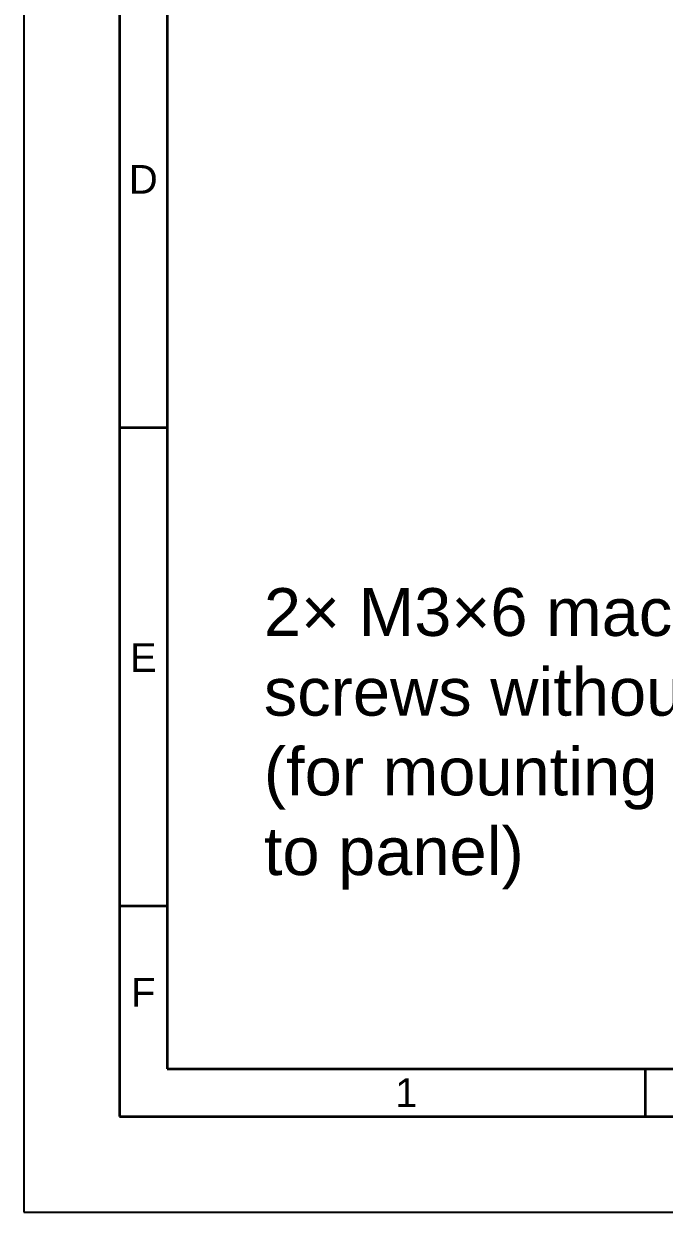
# Model space of a CAD drawing. Header units: millimetres. Extents: x 0 to 420, y 0 to 297.
# Drawn here: x 0 to 67, y 0 to 124.3 of the extents above; entities that cross this region are included whole.
import ezdxf

# ---------------------------------------------------------------- set-up
doc = ezdxf.new("R2010")
doc.units = ezdxf.units.MM
for name, color, linetype, lineweight, true_color in [('frame', 5, 'Continuous', 35, 0x0000ff), ('notes', 94, 'Continuous', 25, 0x008000), ('paper outline', 1, 'Continuous', 25, 0xff0000)]:
    doc.layers.add(name, color=color, linetype=linetype, lineweight=lineweight, true_color=true_color)
doc.styles.add('textstyle11', font='')
doc.styles.add('textstyle12', font='')
doc.styles.add('textstyle33', font='')
doc.styles.add('textstyle7', font='')
doc.styles.add('textstyle9', font='')
doc.styles.get('textstyle11').set_extended_font_data('Nimbus Sans L')
doc.styles.get('textstyle12').set_extended_font_data('Nimbus Sans L')
doc.styles.get('textstyle33').set_extended_font_data('Nimbus Sans L')
doc.styles.get('textstyle7').set_extended_font_data('Nimbus Sans L')
doc.styles.get('textstyle9').set_extended_font_data('Nimbus Sans L')

msp = doc.modelspace()

# ---------------------------------------------------------------- linework, layer by layer
at = {"layer": 'frame'}
for p, q in [((10, 287), (10, 10)), ((15, 282), (15, 15)), ((15, 82), (10, 82)), ((15, 32), (10, 32)), ((15, 15), (405, 15)), ((65, 15), (65, 10)), ((10, 10), (410, 10))]:
    msp.add_line(p, q, dxfattribs=at)
at = {"layer": 'paper outline'}
for p, q in [((0, 297), (0, 0)), ((0, 0), (420, 0))]:
    msp.add_line(p, q, dxfattribs=at)

# ---------------------------------------------------------------- texts
at = {"layer": 'frame', "char_height": 3, "attachment_point": 5}
for s, insert, style in [('D', (12.5, 108), 'textstyle7'), ('E', (12.5, 58), 'textstyle9'), ('F', (12.5, 23), 'textstyle11'), ('1', (40, 12.5), 'textstyle12')]:
    msp.add_mtext(s, dxfattribs=dict(at, insert=insert, style=style))
at = {"layer": 'notes', "insert": (25.11, 49.5), "char_height": 5, "attachment_point": 4, "style": 'textstyle33'}
msp.add_mtext('2× M3×6 machine\\Pscrews without washers\\P(for mounting boards\\Pto panel)', dxfattribs=at)

doc.saveas('drawing.dxf')
